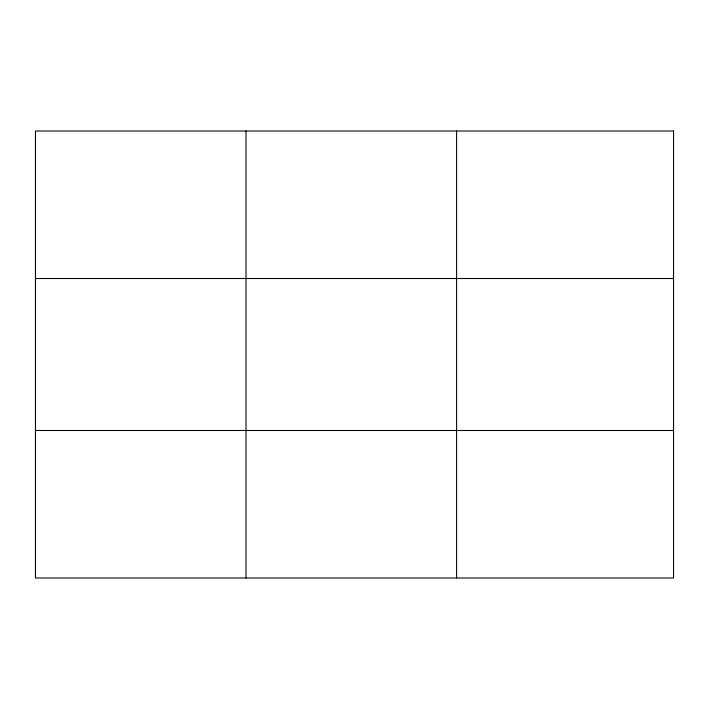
<?xml version="1.0" encoding="UTF-8"?>
<svg xmlns="http://www.w3.org/2000/svg" width="709" height="709" viewBox="0 0 709 709"><rect width="100%" height="100%" fill="white"/><g stroke="black" fill="none" stroke-linecap="round" stroke-linejoin="round"><path stroke-width="1.06" d="M246.023 577.986L246.023 131.014M456.596 577.986L456.596 131.014M35.45 278.513L673.55 278.513M35.45 430.487L673.55 430.487M673.55 131.014L673.55 577.986L35.45 577.986L35.45 131.014L673.55 131.014"/></g></svg>
